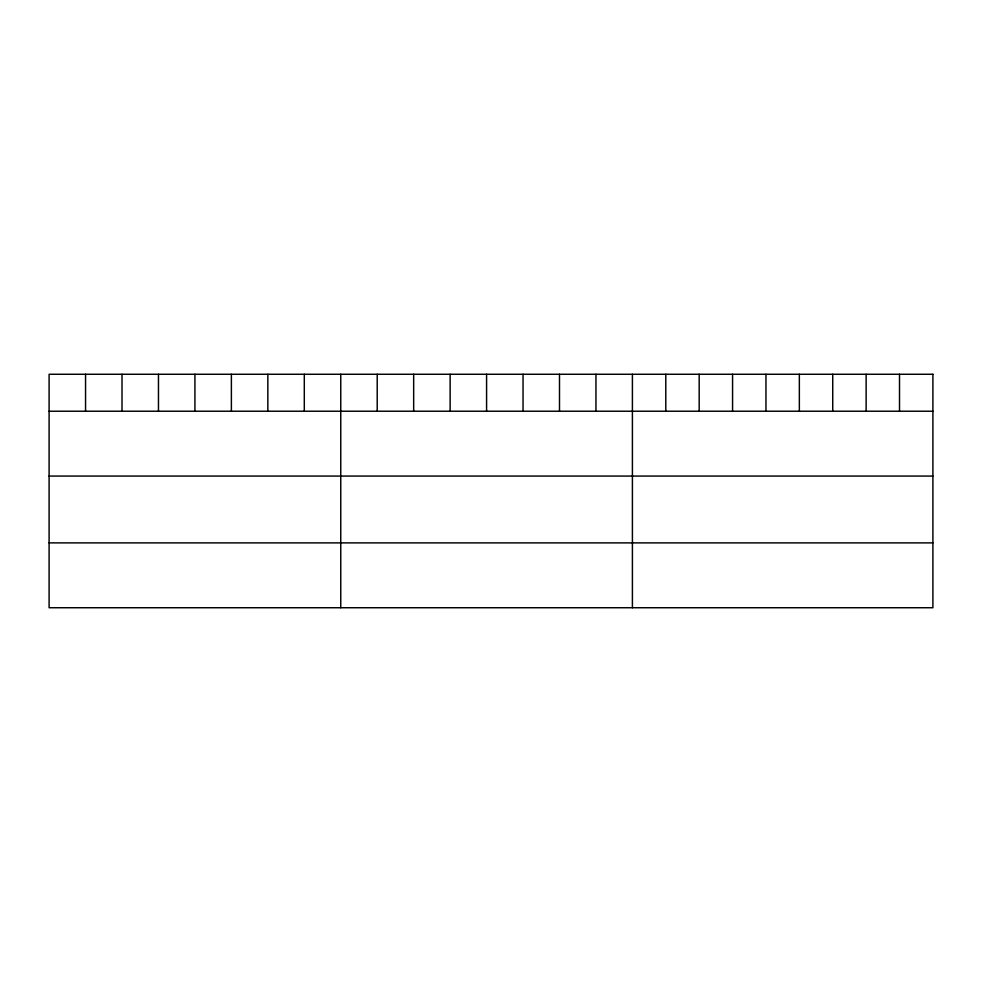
<?xml version="1.0" encoding="UTF-8"?>
<svg xmlns="http://www.w3.org/2000/svg" width="982" height="982" viewBox="0 0 982 982"><rect width="100%" height="100%" fill="white"/><g stroke="black" fill="none" stroke-linecap="round" stroke-linejoin="round"><path stroke-width="1.47" d="M49.1 411.225L932.9 411.225M49.1 476.074L932.9 476.074M49.1 542.886L932.9 542.886M899.512 374.265L899.512 411.225M866.124 374.265L866.124 411.225M832.736 374.265L832.736 411.225M799.348 374.265L799.348 411.225M765.96 374.265L765.96 411.225M732.572 374.265L732.572 411.225M699.184 374.265L699.184 411.225M665.796 374.265L665.796 411.225M632.408 374.265L632.408 607.735M595.951 374.265L595.951 411.225M559.495 374.265L559.495 411.225M523.038 374.265L523.038 411.225M486.581 374.265L486.581 411.225M450.124 374.265L450.124 411.225M413.668 374.265L413.668 411.225M377.211 374.265L377.211 411.225M340.754 374.265L340.754 607.735M304.297 374.265L304.297 411.225M267.841 374.265L267.841 411.225M231.384 374.265L231.384 411.225M194.927 374.265L194.927 411.225M158.47 374.265L158.47 411.225M122.014 374.265L122.014 411.225M85.557 374.265L85.557 411.225M932.9 374.265L49.1 374.265L49.1 607.735L932.9 607.735L932.9 374.265"/></g></svg>
